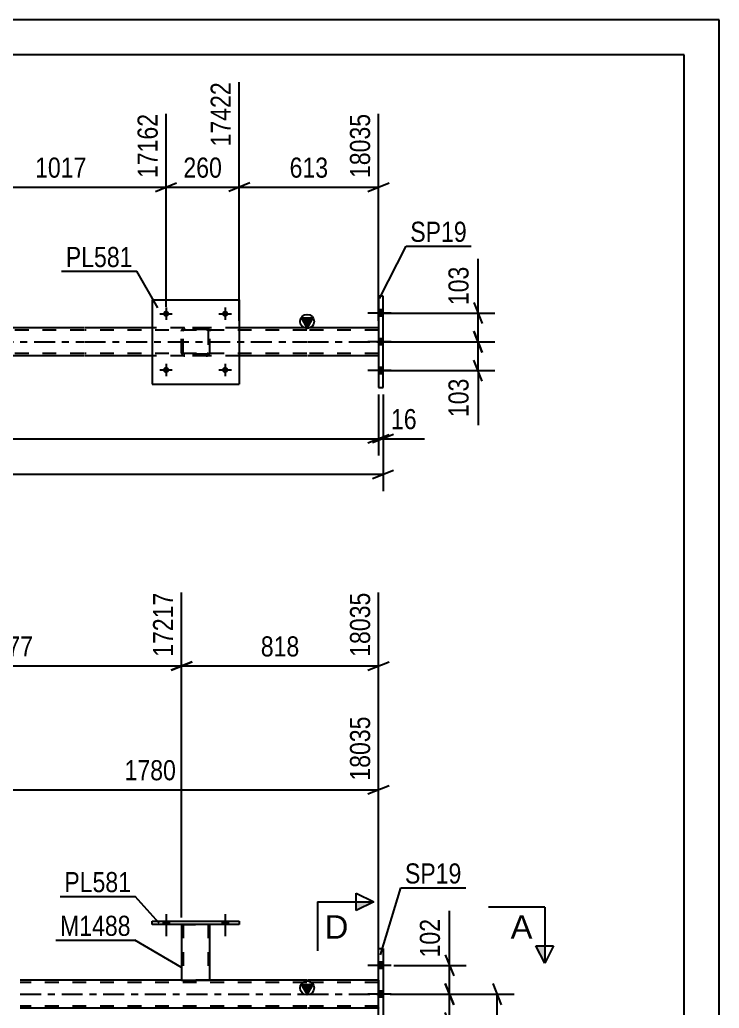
# Model space of a CAD drawing. Header units: millimetres. Extents: x 0 to 841, y 0 to 594.
# Drawn here: x 741.5 to 841, y 453.3 to 594 of the extents above; entities that cross this region are included whole.
import ezdxf

# ---------------------------------------------------------------- set-up
doc = ezdxf.new("R2010")
doc.units = ezdxf.units.MM
doc.linetypes.add('DXK_LINE_DOT2', pattern=[3.9198, 1.9599, -1.9599])
doc.linetypes.add('DXK_LINE_DOT3', pattern=[5.9187, 2.979, -0.9799, 0.9799, -0.9799])
doc.styles.add('Arial', font='ARIAL.TTF', dxfattribs={"height": 0.2})
doc.styles.add('Arial Narrow', font='ARIALN.TTF', dxfattribs={"height": 0.2})

# ---------------------------------------------------------------- blocks, each defined once
blk = doc.blocks.new('Unknown-814521846-1135')
at = {"color": 5, "linetype": 'Continuous'}
for p, q in [((841, 594), (0, 594)), ((841, 0), (841, 594)), ((836, 589), (5, 589)), ((836, 5), (836, 589))]:
    blk.add_line(p, q, dxfattribs=at)
blk = doc.blocks.new('Bolt-814521846-5102 - 5034')
at = {"linetype": 'Continuous'}
for points in [[(793.17, 551.83), (793.17, 552.71), (792.53, 552.71), (792.53, 551.83)], [(793.17, 551.83), (793.17, 552.71), (792.53, 552.71), (792.53, 551.83)], [(793.17, 551.83), (793.17, 552.71), (792.53, 552.71), (792.53, 551.83)], [(793.17, 547.73), (793.17, 548.61), (792.53, 548.61), (792.53, 547.73)], [(793.17, 547.73), (793.17, 548.61), (792.53, 548.61), (792.53, 547.73)], [(793.17, 543.63), (793.17, 544.51), (792.53, 544.51), (792.53, 543.63)], [(793.17, 543.63), (793.17, 544.51), (792.53, 544.51), (792.53, 543.63)], [(793.17, 543.63), (793.17, 544.51), (792.53, 544.51), (792.53, 543.63)]]:
    blk.add_hatch(color=1, dxfattribs=at).paths.add_polyline_path(points)
at = {"color": 1, "linetype": 'Continuous'}
for p, q in [((794.33, 552.27), (791.01, 552.27)), ((794.33, 552.27), (791.01, 552.27)), ((794.33, 552.27), (791.01, 552.27)), ((793.17, 552.71), (792.53, 552.71)), ((793.17, 552.71), (792.53, 552.71)), ((793.17, 552.71), (792.53, 552.71)), ((793.17, 551.83), (792.53, 551.83)), ((793.17, 551.83), (792.53, 551.83)), ((793.17, 551.83), (792.53, 551.83)), ((793.17, 548.61), (792.53, 548.61)), ((793.17, 548.61), (792.53, 548.61)), ((794.33, 548.17), (791.01, 548.17)), ((794.33, 548.17), (791.01, 548.17)), ((793.17, 547.73), (792.53, 547.73)), ((793.17, 547.73), (792.53, 547.73)), ((793.17, 544.51), (792.53, 544.51)), ((793.17, 544.51), (792.53, 544.51)), ((793.17, 544.51), (792.53, 544.51)), ((794.33, 544.07), (791.01, 544.07)), ((794.33, 544.07), (791.01, 544.07)), ((794.33, 544.07), (791.01, 544.07)), ((793.17, 543.63), (792.53, 543.63)), ((793.17, 543.63), (792.53, 543.63)), ((793.17, 543.63), (792.53, 543.63))]:
    blk.add_line(p, q, dxfattribs=at)
blk = doc.blocks.new('Part-814521846-5063 - 5034')
at = {"linetype": 'Continuous'}
blk.add_hatch(color=2, dxfattribs=at).paths.add_polyline_path([(782.37, 550.17), (781.57, 551.57), (783.17, 551.57)])
at = {"color": 2, "linetype": 'Continuous'}
for p, q in [((782.37, 550.17), (781.57, 551.57)), ((781.57, 551.57), (783.17, 551.57)), ((783.17, 551.57), (782.37, 550.17)), ((750.61, 550.17), (732.33, 550.17)), ((760.31, 550.17), (750.71, 550.17)), ((782.31, 550.17), (772.71, 550.17)), ((792.53, 550.17), (782.41, 550.17)), ((750.61, 546.17), (732.33, 546.17)), ((760.31, 546.17), (750.71, 546.17)), ((782.31, 546.17), (772.71, 546.17)), ((792.53, 546.17), (782.41, 546.17))]:
    blk.add_line(p, q, dxfattribs=at)
at = {"color": 7, "linetype": 'DXK_LINE_DOT2'}
for p, q in [((772.71, 550.17), (760.31, 550.17)), ((792.53, 550.17), (792.53, 546.17)), ((750.61, 549.85), (86.55, 549.85)), ((782.31, 549.85), (750.71, 549.85)), ((792.53, 549.85), (782.41, 549.85)), ((750.61, 546.49), (86.55, 546.49)), ((782.31, 546.49), (750.71, 546.49)), ((772.71, 546.17), (760.31, 546.17)), ((792.53, 546.49), (782.41, 546.49))]:
    blk.add_line(p, q, dxfattribs=at)
at = {"color": 7, "linetype": 'DXK_LINE_DOT3'}
for p, q in [((86.55, 548.17), (750.61, 548.17)), ((750.71, 548.17), (782.31, 548.17)), ((782.41, 548.17), (792.53, 548.17))]:
    blk.add_line(p, q, dxfattribs=at)
at = {"color": 2, "linetype": 'Continuous'}
blk.add_circle((782.37, 551.07), 1, dxfattribs=at)
blk = doc.blocks.new('Part-814521846-5155 - 5034')
at = {"color": 2, "linetype": 'Continuous'}
for p, q in [((793.17, 554.67), (792.53, 554.67)), ((792.53, 554.67), (792.53, 541.67)), ((793.17, 541.67), (793.17, 554.67)), ((792.53, 541.67), (793.17, 541.67))]:
    blk.add_line(p, q, dxfattribs=at)
blk = doc.blocks.new('Part-814521846-5243 - 5034')
at = {"color": 2, "linetype": 'Continuous'}
for p, q in [((760.31, 554.17), (760.31, 542.17)), ((760.31, 554.17), (772.71, 554.17)), ((772.71, 554.17), (772.71, 542.17)), ((760.31, 542.17), (772.71, 542.17))]:
    blk.add_line(p, q, dxfattribs=at)
blk = doc.blocks.new('Part-814521846-5244 - 5034')
at = {"color": 7, "linetype": 'DXK_LINE_DOT2'}
for p, q in [((764.81, 550.13), (764.99, 550.17)), ((764.99, 550.17), (764.81, 550.13)), ((768.03, 550.17), (764.99, 550.17)), ((768.03, 550.17), (768.22, 550.13)), ((768.22, 550.13), (768.03, 550.17)), ((764.51, 549.69), (764.55, 549.87)), ((764.55, 549.87), (764.51, 549.69)), ((764.51, 546.65), (764.51, 549.69)), ((764.75, 549.69), (764.77, 549.78)), ((764.75, 546.65), (764.75, 549.69)), ((764.77, 549.78), (764.82, 549.86)), ((764.82, 549.86), (764.9, 549.91)), ((764.9, 549.91), (764.99, 549.93)), ((768.03, 549.93), (764.99, 549.93)), ((768.03, 549.93), (768.12, 549.91)), ((768.12, 549.91), (768.2, 549.86)), ((768.2, 549.86), (768.25, 549.78)), ((768.25, 549.78), (768.27, 549.69)), ((768.27, 549.69), (768.27, 546.65)), ((768.48, 549.87), (768.51, 549.69)), ((768.51, 549.69), (768.48, 549.87)), ((768.51, 546.65), (768.51, 549.69)), ((764.55, 546.46), (764.51, 546.65)), ((764.51, 546.65), (764.55, 546.46)), ((764.77, 546.55), (764.75, 546.65)), ((764.82, 546.48), (764.77, 546.55)), ((764.99, 546.17), (764.81, 546.2)), ((764.81, 546.2), (764.99, 546.17)), ((764.9, 546.42), (764.82, 546.48)), ((764.99, 546.41), (764.9, 546.42)), ((768.03, 546.41), (764.99, 546.41)), ((768.03, 546.17), (764.99, 546.17)), ((768.12, 546.42), (768.03, 546.41)), ((768.22, 546.2), (768.03, 546.17)), ((768.03, 546.17), (768.22, 546.2)), ((768.2, 546.48), (768.12, 546.42)), ((768.25, 546.55), (768.2, 546.48)), ((768.27, 546.65), (768.25, 546.55)), ((768.51, 546.65), (768.48, 546.46)), ((768.48, 546.46), (768.51, 546.65))]:
    blk.add_line(p, q, dxfattribs=at)
at = {"color": 7, "linetype": 'DXK_LINE_DOT3'}
blk.add_line((766.51, 548.17), (766.51, 548.17), dxfattribs=at)
at = {"color": 7, "linetype": 'DXK_LINE_DOT2'}
for centre, start, end in [((764.99, 549.69), 112.5, 157.5), ((764.99, 549.69), 112.5, 157.5), ((768.03, 549.69), 22.5, 67.5), ((768.03, 549.69), 22.5, 67.5), ((764.99, 546.65), 202.5, 247.5), ((764.99, 546.65), 202.5, 247.5), ((768.03, 546.65), 292.5, 337.5), ((768.03, 546.65), 292.5, 337.5)]:
    blk.add_arc(centre, 0.48, start, end, dxfattribs=at)
blk = doc.blocks.new('Bolt-814521846-5264 - 5034')
at = {"linetype": 'Continuous'}
for points in [[(762.75, 552.17, -1), (761.87, 552.17, -1)], [(771.15, 552.17, -1), (770.27, 552.17, -1)]]:
    blk.add_hatch(color=1, dxfattribs=at).paths.add_polyline_path(points)
at = {"color": 1, "linetype": 'Continuous'}
for p, q in [((762.31, 553.05), (762.31, 551.29)), ((770.71, 553.05), (770.71, 551.29)), ((761.43, 552.17), (763.19, 552.17)), ((769.83, 552.17), (771.59, 552.17))]:
    blk.add_line(p, q, dxfattribs=at)
blk = doc.blocks.new('Bolt-814521846-5265 - 5034')
at = {"linetype": 'Continuous'}
for points in [[(762.75, 544.17, -1), (761.87, 544.17, -1)], [(771.15, 544.17, -1), (770.27, 544.17, -1)]]:
    blk.add_hatch(color=1, dxfattribs=at).paths.add_polyline_path(points)
at = {"color": 1, "linetype": 'Continuous'}
for p, q in [((762.31, 545.05), (762.31, 543.29)), ((770.71, 545.05), (770.71, 543.29)), ((761.43, 544.17), (763.19, 544.17)), ((769.83, 544.17), (771.59, 544.17))]:
    blk.add_line(p, q, dxfattribs=at)
blk = doc.blocks.new('Bolt-814521846-3303 - 3290')
at = {"linetype": 'Continuous'}
for points in [[(761.87, 465.25), (762.75, 465.25), (762.75, 465.73), (761.87, 465.73)], [(770.27, 465.25), (771.15, 465.25), (771.15, 465.73), (770.27, 465.73)]]:
    blk.add_hatch(color=1, dxfattribs=at).paths.add_polyline_path(points)
at = {"color": 1, "linetype": 'Continuous'}
for p, q in [((761.87, 465.73), (761.87, 465.25)), ((762.31, 466.73), (762.31, 463.61)), ((762.75, 465.73), (762.75, 465.25)), ((770.27, 465.73), (770.27, 465.25)), ((770.71, 466.73), (770.71, 463.61)), ((771.15, 465.73), (771.15, 465.25))]:
    blk.add_line(p, q, dxfattribs=at)
blk = doc.blocks.new('Bolt-814521846-3304 - 3290')
at = {"linetype": 'Continuous'}
for points in [[(761.87, 465.25), (762.75, 465.25), (762.75, 465.73), (761.87, 465.73)], [(770.27, 465.25), (771.15, 465.25), (771.15, 465.73), (770.27, 465.73)]]:
    blk.add_hatch(color=1, dxfattribs=at).paths.add_polyline_path(points)
at = {"color": 1, "linetype": 'Continuous'}
for p, q in [((761.87, 465.73), (761.87, 465.25)), ((762.31, 466.73), (762.31, 463.61)), ((762.75, 465.73), (762.75, 465.25)), ((770.27, 465.73), (770.27, 465.25)), ((770.71, 466.73), (770.71, 463.61)), ((771.15, 465.73), (771.15, 465.25))]:
    blk.add_line(p, q, dxfattribs=at)
blk = doc.blocks.new('Part-814521846-3410 - 3290')
at = {"color": 2, "linetype": 'Continuous'}
for p, q in [((760.31, 465.73), (772.71, 465.73)), ((760.31, 465.25), (760.31, 465.73)), ((772.71, 465.73), (772.71, 465.25)), ((772.71, 465.25), (760.31, 465.25))]:
    blk.add_line(p, q, dxfattribs=at)
blk = doc.blocks.new('Part-814521846-3415 - 3290')
at = {"color": 2, "linetype": 'Continuous'}
for p, q in [((764.51, 465.25), (764.51, 457.34)), ((768.51, 457.34), (768.51, 465.25)), ((764.51, 457.34), (768.51, 457.34))]:
    blk.add_line(p, q, dxfattribs=at)
at = {"color": 7, "linetype": 'DXK_LINE_DOT2'}
for p, q in [((764.51, 465.25), (768.51, 465.25)), ((764.51, 465.25), (764.51, 465.25)), ((764.51, 465.25), (764.51, 465.25)), ((764.75, 465.25), (764.75, 457.34)), ((768.27, 465.25), (768.27, 457.34)), ((768.51, 465.25), (768.51, 465.25)), ((768.51, 465.25), (768.51, 465.25)), ((768.22, 457.34), (768.25, 457.34)), ((768.22, 457.34), (768.25, 457.34)), ((768.25, 457.34), (768.27, 457.34)), ((768.25, 457.34), (768.27, 457.34))]:
    blk.add_line(p, q, dxfattribs=at)
blk = doc.blocks.new('Bolt-814521846-3599 - 3290')
at = {"linetype": 'Continuous'}
for points in [[(792.53, 459.88), (792.53, 459), (793.17, 459), (793.17, 459.88)], [(792.53, 459.88), (792.53, 459), (793.17, 459), (793.17, 459.88)], [(792.53, 459.88), (792.53, 459), (793.17, 459), (793.17, 459.88)], [(792.53, 455.78), (792.53, 454.9), (793.17, 454.9), (793.17, 455.78)], [(792.53, 455.78), (792.53, 454.9), (793.17, 454.9), (793.17, 455.78)], [(792.53, 451.68), (792.53, 450.8), (793.17, 450.8), (793.17, 451.68)], [(792.53, 451.68), (792.53, 450.8), (793.17, 450.8), (793.17, 451.68)], [(792.53, 451.68), (792.53, 450.8), (793.17, 450.8), (793.17, 451.68)]]:
    blk.add_hatch(color=1, dxfattribs=at).paths.add_polyline_path(points)
at = {"color": 1, "linetype": 'Continuous'}
for p, q in [((794.33, 459.44), (791.01, 459.44)), ((794.33, 459.44), (791.01, 459.44)), ((794.33, 459.44), (791.01, 459.44)), ((793.17, 459.88), (792.53, 459.88)), ((793.17, 459.88), (792.53, 459.88)), ((793.17, 459.88), (792.53, 459.88)), ((793.17, 459), (792.53, 459)), ((793.17, 459), (792.53, 459)), ((793.17, 459), (792.53, 459)), ((793.17, 455.78), (792.53, 455.78)), ((793.17, 455.78), (792.53, 455.78)), ((794.33, 455.34), (791.01, 455.34)), ((794.33, 455.34), (791.01, 455.34)), ((793.17, 454.9), (792.53, 454.9)), ((793.17, 454.9), (792.53, 454.9)), ((793.17, 451.68), (792.53, 451.68)), ((793.17, 451.68), (792.53, 451.68)), ((793.17, 451.68), (792.53, 451.68)), ((794.33, 451.24), (791.01, 451.24)), ((794.33, 451.24), (791.01, 451.24)), ((794.33, 451.24), (791.01, 451.24)), ((793.17, 450.8), (792.53, 450.8)), ((793.17, 450.8), (792.53, 450.8)), ((793.17, 450.8), (792.53, 450.8))]:
    blk.add_line(p, q, dxfattribs=at)
blk = doc.blocks.new('Part-814521846-3563 - 3290')
at = {"color": 2, "linetype": 'Continuous'}
for p, q in [((792.53, 448.84), (792.53, 461.84)), ((792.53, 461.84), (793.17, 461.84)), ((793.17, 461.84), (793.17, 448.84)), ((793.17, 448.84), (792.53, 448.84))]:
    blk.add_line(p, q, dxfattribs=at)
blk = doc.blocks.new('Part-814521846-3696 - 3290')
at = {"linetype": 'Continuous'}
blk.add_hatch(color=2, dxfattribs=at).paths.add_polyline_path([(782.37, 455.34), (781.57, 456.74), (783.17, 456.74)])
at = {"color": 2, "linetype": 'Continuous'}
for p, q in [((764.51, 457.34), (741.54, 457.34)), ((782.31, 457.34), (768.51, 457.34)), ((792.53, 457.34), (782.41, 457.34)), ((782.37, 455.34), (781.57, 456.74)), ((781.57, 456.74), (783.17, 456.74)), ((783.17, 456.74), (782.37, 455.34)), ((782.31, 453.34), (741.54, 453.34)), ((792.53, 453.34), (782.41, 453.34))]:
    blk.add_line(p, q, dxfattribs=at)
at = {"color": 7, "linetype": 'DXK_LINE_DOT2'}
for p, q in [((768.51, 457.34), (764.51, 457.34)), ((792.53, 457.34), (792.53, 453.34)), ((782.31, 457.02), (741.54, 457.02)), ((792.53, 457.02), (782.41, 457.02)), ((782.31, 453.66), (741.54, 453.66)), ((792.53, 453.66), (782.41, 453.66))]:
    blk.add_line(p, q, dxfattribs=at)
at = {"color": 7, "linetype": 'DXK_LINE_DOT3'}
for p, q in [((741.54, 455.34), (782.31, 455.34)), ((782.41, 455.34), (792.53, 455.34))]:
    blk.add_line(p, q, dxfattribs=at)
at = {"color": 2, "linetype": 'Continuous'}
blk.add_circle((782.37, 456.24), 1, dxfattribs=at)
blk = doc.blocks.new('StraightDimension-814521846-5319 - 5034')
at = {"color": 7, "linetype": 'Continuous'}
for p, q in [((806.09, 549.67), (807.29, 546.67)), ((792.77, 548.17), (809.09, 548.17)), ((806.69, 544.07), (806.69, 548.17)), ((807.29, 542.57), (806.09, 545.57)), ((792.77, 544.07), (809.09, 544.07)), ((806.69, 544.07), (806.69, 536.33)), ((806.69, 544.07), (806.69, 536.33))]:
    blk.add_line(p, q, dxfattribs=at)
at = {"color": 0}
blk.add_wipeout([(805.94, 543.54), (801.74, 543.54), (801.74, 536.86), (805.94, 536.86)], dxfattribs=at)
at = {"color": 3, "style": 'Arial Narrow'}
blk.add_text('103', height=2.863, rotation=90.0002, dxfattribs=at).set_placement((805.34, 537.46))
blk = doc.blocks.new('StraightDimension-814521846-5329 - 5034')
at = {"color": 7, "linetype": 'Continuous'}
for p, q in [((806.69, 552.27), (806.69, 560)), ((806.69, 552.27), (806.69, 560)), ((806.09, 553.77), (807.29, 550.77)), ((792.77, 552.27), (809.09, 552.27)), ((806.69, 548.17), (806.69, 552.27)), ((807.29, 546.67), (806.09, 549.67)), ((792.77, 548.17), (809.09, 548.17))]:
    blk.add_line(p, q, dxfattribs=at)
at = {"color": 0}
blk.add_wipeout([(805.94, 559.48), (801.74, 559.48), (801.74, 552.79), (805.94, 552.79)], dxfattribs=at)
at = {"color": 3, "style": 'Arial Narrow'}
blk.add_text('103', height=2.863, rotation=90.0002, dxfattribs=at).set_placement((805.34, 553.39))
blk = doc.blocks.new('StraightDimension-814521846-5918 - 5034')
at = {"color": 7, "linetype": 'Continuous'}
for p, q in [((793.17, 540.67), (793.17, 526.92)), ((85.91, 529.32), (793.17, 529.32)), ((791.67, 528.72), (794.67, 529.92))]:
    blk.add_line(p, q, dxfattribs=at)
blk = doc.blocks.new('StraightDimension-814521846-8732 - 5034')
at = {"color": 7, "linetype": 'Continuous'}
for p, q in [((792.53, 540.67), (792.53, 531.99)), ((793.17, 540.67), (793.17, 531.99)), ((791.03, 533.79), (794.03, 534.99)), ((794.67, 534.99), (791.67, 533.79)), ((792.53, 534.39), (793.17, 534.39)), ((793.17, 534.39), (799.08, 534.39)), ((793.17, 534.39), (799.08, 534.39))]:
    blk.add_line(p, q, dxfattribs=at)
at = {"color": 0}
blk.add_wipeout([(798.55, 535.14), (798.55, 539.34), (793.7, 539.34), (793.7, 535.14)], dxfattribs=at)
at = {"color": 3, "style": 'Arial Narrow'}
blk.add_text('16', height=2.863, dxfattribs=at).set_placement((794.3, 535.74))
blk = doc.blocks.new('StraightDimension-814521846-8733 - 5034')
at = {"color": 7, "linetype": 'Continuous'}
for p, q in [((792.53, 540.67), (792.53, 531.99)), ((791.03, 533.79), (794.03, 534.99)), ((86.55, 534.39), (792.53, 534.39))]:
    blk.add_line(p, q, dxfattribs=at)
blk = doc.blocks.new('StraightDimension-814521846-15696 - 5034')
at = {"color": 7, "linetype": 'Continuous'}
for p, q in [((772.71, 551.17), (772.71, 585.12)), ((792.53, 551.17), (792.53, 580.62)), ((774.21, 570.78), (771.21, 569.58)), ((772.71, 570.18), (792.53, 570.18)), ((791.03, 569.58), (794.03, 570.78))]:
    blk.add_line(p, q, dxfattribs=at)
at = {"color": 0}
blk.add_wipeout([(785.96, 570.93), (785.96, 575.13), (779.28, 575.13), (779.28, 570.93)], dxfattribs=at)
at = {"color": 3, "style": 'Arial Narrow'}
blk.add_text('613', height=2.863, dxfattribs=at).set_placement((779.88, 571.53))
at = {"color": 0, "linetype": 'Continuous'}
blk.add_wipeout([(791.93, 581.22), (787.73, 581.22), (787.73, 570.88), (791.93, 570.88)], dxfattribs=at)
at = {"color": 3, "linetype": 'Continuous', "style": 'Arial Narrow'}
blk.add_text('18035', height=2.863, rotation=90.0002, dxfattribs=at).set_placement((791.33, 571.48))
blk = doc.blocks.new('StraightDimension-814521846-15697 - 5034')
at = {"color": 7, "linetype": 'Continuous'}
for p, q in [((772.71, 551.17), (772.71, 585.12)), ((762.31, 553.17), (762.31, 580.62)), ((760.81, 569.58), (763.81, 570.78)), ((762.31, 570.18), (772.71, 570.18)), ((774.21, 570.78), (771.21, 569.58))]:
    blk.add_line(p, q, dxfattribs=at)
at = {"color": 0}
blk.add_wipeout([(770.85, 570.93), (770.85, 575.13), (764.17, 575.13), (764.17, 570.93)], dxfattribs=at)
at = {"color": 3, "style": 'Arial Narrow'}
blk.add_text('260', height=2.863, dxfattribs=at).set_placement((764.77, 571.53))
at = {"color": 0, "linetype": 'Continuous'}
blk.add_wipeout([(772.11, 585.72), (767.91, 585.72), (767.91, 575.38), (772.11, 575.38)], dxfattribs=at)
at = {"color": 3, "linetype": 'Continuous', "style": 'Arial Narrow'}
blk.add_text('17422', height=2.863, rotation=90.0002, dxfattribs=at).set_placement((771.51, 575.98))
blk = doc.blocks.new('StraightDimension-814521846-15698 - 5034')
at = {"color": 7, "linetype": 'Continuous'}
for p, q in [((732.33, 551.17), (732.33, 585.12)), ((762.31, 553.17), (762.31, 580.62)), ((733.83, 570.78), (730.83, 569.58)), ((732.33, 570.18), (762.31, 570.18)), ((760.81, 569.58), (763.81, 570.78))]:
    blk.add_line(p, q, dxfattribs=at)
at = {"color": 0}
blk.add_wipeout([(751.58, 570.93), (751.58, 575.13), (743.07, 575.13), (743.07, 570.93)], dxfattribs=at)
at = {"color": 3, "style": 'Arial Narrow'}
blk.add_text('1017', height=2.863, dxfattribs=at).set_placement((743.67, 571.53))
at = {"color": 0, "linetype": 'Continuous'}
blk.add_wipeout([(761.71, 581.22), (757.51, 581.22), (757.51, 570.88), (761.71, 570.88)], dxfattribs=at)
at = {"color": 3, "linetype": 'Continuous', "style": 'Arial Narrow'}
blk.add_text('17162', height=2.863, rotation=90.0002, dxfattribs=at).set_placement((761.11, 571.48))
blk = doc.blocks.new('StraightDimension-814521846-12860 - 3290')
at = {"color": 7, "linetype": 'Continuous'}
for p, q in [((802.62, 459.44), (802.62, 467.18)), ((802.62, 459.44), (802.62, 467.18)), ((802.02, 460.94), (803.22, 457.94)), ((794.69, 459.44), (805.02, 459.44)), ((802.62, 455.34), (802.62, 459.44)), ((803.22, 453.84), (802.02, 456.84)), ((794.69, 455.34), (805.02, 455.34))]:
    blk.add_line(p, q, dxfattribs=at)
at = {"color": 0}
blk.add_wipeout([(801.87, 466.65), (797.67, 466.65), (797.67, 459.97), (801.87, 459.97)], dxfattribs=at)
at = {"color": 3, "style": 'Arial Narrow'}
blk.add_text('102', height=2.863, rotation=90.0002, dxfattribs=at).set_placement((801.27, 460.57))
blk = doc.blocks.new('StraightDimension-814521846-13233 - 3290')
at = {"color": 7, "linetype": 'Continuous'}
for p, q in [((764.51, 466.25), (764.51, 512.49)), ((792.53, 458.34), (792.53, 512.49)), ((766.01, 502.65), (763.01, 501.45)), ((791.03, 501.45), (794.03, 502.65)), ((764.51, 502.05), (792.53, 502.05))]:
    blk.add_line(p, q, dxfattribs=at)
at = {"color": 0}
blk.add_wipeout([(781.86, 502.8), (781.86, 507), (775.18, 507), (775.18, 502.8)], dxfattribs=at)
at = {"color": 3, "style": 'Arial Narrow'}
blk.add_text('818', height=2.863, dxfattribs=at).set_placement((775.78, 503.4))
at = {"color": 0, "linetype": 'Continuous'}
blk.add_wipeout([(791.93, 513.09), (787.73, 513.09), (787.73, 502.75), (791.93, 502.75)], dxfattribs=at)
at = {"color": 3, "linetype": 'Continuous', "style": 'Arial Narrow'}
blk.add_text('18035', height=2.863, rotation=90.0002, dxfattribs=at).set_placement((791.33, 503.35))
blk = doc.blocks.new('StraightDimension-814521846-4287 - 3290')
at = {"color": 7, "linetype": 'Continuous'}
for p, q in [((810.02, 453.84), (808.82, 456.84)), ((794.17, 455.34), (811.82, 455.34)), ((809.42, 329.48), (809.42, 455.34)), ((808.82, 330.98), (810.02, 327.98)), ((753.3, 329.48), (811.82, 329.48))]:
    blk.add_line(p, q, dxfattribs=at)
at = {"color": 0}
blk.add_wipeout([(808.67, 396.67), (804.47, 396.67), (804.47, 388.16), (808.67, 388.16)], dxfattribs=at)
at = {"color": 3, "style": 'Arial Narrow'}
blk.add_text('3147', height=2.863, rotation=90.0002, dxfattribs=at).set_placement((808.07, 388.76))
blk = doc.blocks.new('StraightDimension-814521846-4656 - 3290')
at = {"color": 7, "linetype": 'Continuous'}
for p, q in [((727.58, 454.34), (727.58, 494.87)), ((792.53, 458.34), (792.53, 494.87)), ((729.08, 485.03), (726.08, 483.83)), ((727.58, 484.43), (792.53, 484.43)), ((791.03, 483.83), (794.03, 485.03))]:
    blk.add_line(p, q, dxfattribs=at)
at = {"color": 0}
blk.add_wipeout([(764.31, 485.18), (764.31, 489.38), (755.8, 489.38), (755.8, 485.18)], dxfattribs=at)
at = {"color": 3, "style": 'Arial Narrow'}
blk.add_text('1780', height=2.863, dxfattribs=at).set_placement((756.4, 485.78))
at = {"color": 0, "linetype": 'Continuous'}
blk.add_wipeout([(791.93, 495.47), (787.73, 495.47), (787.73, 485.13), (791.93, 485.13)], dxfattribs=at)
at = {"color": 3, "linetype": 'Continuous', "style": 'Arial Narrow'}
blk.add_text('18035', height=2.863, rotation=90.0002, dxfattribs=at).set_placement((791.33, 485.73))
blk = doc.blocks.new('StraightDimension-814521846-12861 - 3290')
at = {"color": 7, "linetype": 'Continuous'}
for p, q in [((802.02, 456.84), (803.22, 453.84)), ((794.69, 455.34), (805.02, 455.34)), ((802.62, 451.24), (802.62, 455.34)), ((803.22, 449.74), (802.02, 452.74)), ((794.87, 451.24), (805.02, 451.24)), ((802.62, 451.24), (802.62, 443.51)), ((802.62, 451.24), (802.62, 443.51))]:
    blk.add_line(p, q, dxfattribs=at)
at = {"color": 0}
blk.add_wipeout([(801.87, 450.72), (797.67, 450.72), (797.67, 444.03), (801.87, 444.03)], dxfattribs=at)
at = {"color": 3, "style": 'Arial Narrow'}
blk.add_text('103', height=2.863, rotation=90.0002, dxfattribs=at).set_placement((801.27, 444.63))
blk = doc.blocks.new('StraightDimension-814521846-13234 - 3290')
at = {"color": 7, "linetype": 'Continuous'}
for p, q in [((714.96, 466.25), (714.96, 512.49)), ((764.51, 466.25), (764.51, 512.49)), ((716.46, 502.65), (713.46, 501.45)), ((763.01, 501.45), (766.01, 502.65)), ((714.96, 502.05), (764.51, 502.05))]:
    blk.add_line(p, q, dxfattribs=at)
at = {"color": 0}
blk.add_wipeout([(743.99, 502.8), (743.99, 507), (735.48, 507), (735.48, 502.8)], dxfattribs=at)
at = {"color": 3, "style": 'Arial Narrow'}
blk.add_text('1277', height=2.863, dxfattribs=at).set_placement((736.08, 503.4))
at = {"color": 0, "linetype": 'Continuous'}
blk.add_wipeout([(763.91, 513.09), (759.71, 513.09), (759.71, 502.75), (763.91, 502.75)], dxfattribs=at)
at = {"color": 3, "linetype": 'Continuous', "style": 'Arial Narrow'}
blk.add_text('17217', height=2.863, rotation=90.0002, dxfattribs=at).set_placement((763.31, 503.35))
blk = doc.blocks.new('Mark-814521846-5151 - 5034')
at = {"color": 0}
blk.add_wipeout([(805.09, 562.4), (805.09, 565.4), (797.05, 565.4), (797.05, 562.4)], dxfattribs=at)
blk.add_wipeout([(805.09, 562.4), (805.09, 565.4), (797.05, 565.4), (797.05, 562.4)], dxfattribs=at)
at = {"color": 30, "linetype": 'Continuous'}
for p, q in [((792.68, 554.33), (796.45, 561.8)), ((796.45, 561.8), (805.69, 561.8))]:
    blk.add_line(p, q, dxfattribs=at)
at = {"color": 3, "style": 'Arial Narrow'}
blk.add_text('SP19', height=2.863, dxfattribs=at).set_placement((797.05, 562.4))
blk = doc.blocks.new('Mark-814521846-5239 - 5034')
at = {"color": 0}
blk.add_wipeout([(757.54, 558.81), (757.54, 561.81), (748.04, 561.81), (748.04, 558.81)], dxfattribs=at)
blk.add_wipeout([(757.54, 558.81), (757.54, 561.81), (748.04, 561.81), (748.04, 558.81)], dxfattribs=at)
at = {"color": 30, "linetype": 'Continuous'}
for p in [(747.44, 558.21), (761.14, 553.02)]:
    blk.add_line(p, (758.14, 558.21), dxfattribs=at)
at = {"color": 3, "style": 'Arial Narrow'}
blk.add_text('PL581', height=2.863, dxfattribs=at).set_placement((748.04, 558.81))
blk = doc.blocks.new('Mark-814521846-3406 - 3290')
at = {"color": 0}
blk.add_wipeout([(757.33, 469.86), (757.33, 472.86), (747.83, 472.86), (747.83, 469.86)], dxfattribs=at)
blk.add_wipeout([(757.33, 469.86), (757.33, 472.86), (747.83, 472.86), (747.83, 469.86)], dxfattribs=at)
at = {"color": 30, "linetype": 'Continuous'}
for p in [(747.23, 469.26), (761.3, 465.44)]:
    blk.add_line(p, (757.93, 469.26), dxfattribs=at)
at = {"color": 3, "style": 'Arial Narrow'}
blk.add_text('PL581', height=2.863, dxfattribs=at).set_placement((747.83, 469.86))
blk = doc.blocks.new('Mark-814521846-3411 - 3290')
at = {"color": 0}
blk.add_wipeout([(757.27, 463.64), (757.27, 466.64), (747.22, 466.64), (747.22, 463.64)], dxfattribs=at)
blk.add_wipeout([(757.27, 463.64), (757.27, 466.64), (747.22, 466.64), (747.22, 463.64)], dxfattribs=at)
at = {"color": 30, "linetype": 'Continuous'}
for p in [(746.62, 463.04), (764.51, 459.14)]:
    blk.add_line(p, (757.87, 463.04), dxfattribs=at)
at = {"color": 3, "style": 'Arial Narrow'}
blk.add_text('M1488', height=2.863, dxfattribs=at).set_placement((747.22, 463.64))
blk = doc.blocks.new('Mark-814521846-3559 - 3290')
at = {"color": 0}
blk.add_wipeout([(804.33, 471.09), (804.33, 474.09), (796.29, 474.09), (796.29, 471.09)], dxfattribs=at)
blk.add_wipeout([(804.33, 471.09), (804.33, 474.09), (796.29, 474.09), (796.29, 471.09)], dxfattribs=at)
at = {"color": 30, "linetype": 'Continuous'}
for p, q in [((792.79, 460.94), (795.69, 470.49)), ((795.69, 470.49), (804.93, 470.49))]:
    blk.add_line(p, q, dxfattribs=at)
at = {"color": 3, "style": 'Arial Narrow'}
blk.add_text('SP19', height=2.863, dxfattribs=at).set_placement((796.29, 471.09))
blk = doc.blocks.new('SectionMark-814521846-4949 - 3290')
at = {"linetype": 'Continuous'}
blk.add_hatch(color=6, dxfattribs=at).paths.add_polyline_path([(814.93, 462.24), (816.18, 462.24), (816.18, 459.74)])
at = {"color": 6, "linetype": 'Continuous'}
for p, q in [((816.18, 467.74), (808.18, 467.74)), ((816.18, 467.74), (816.18, 459.74)), ((814.93, 462.24), (817.43, 462.24)), ((816.18, 459.74), (814.93, 462.24)), ((817.43, 462.24), (816.18, 459.74))]:
    blk.add_line(p, q, dxfattribs=at)
at = {"color": 0, "linetype": 'Continuous'}
blk.add_wipeout([(814.43, 463.24), (814.43, 466.74), (811.32, 466.74), (811.32, 463.24)], dxfattribs=at)
at = {"color": 3, "linetype": 'Continuous', "style": 'Arial'}
blk.add_text('A', height=3.34, dxfattribs=at).set_placement((811.32, 463.24))
blk = doc.blocks.new('SectionMark-814521846-4959 - 3290')
at = {"linetype": 'Continuous'}
for points in [[(789.37, 467.24), (789.37, 468.49), (791.87, 468.49)], [(789.37, 444.04), (789.37, 445.29), (791.87, 444.04)]]:
    blk.add_hatch(color=6, dxfattribs=at).paths.add_polyline_path(points)
at = {"color": 6, "linetype": 'Continuous'}
for p, q in [((783.87, 468.49), (783.87, 461.49)), ((783.87, 468.49), (791.87, 468.49)), ((789.37, 467.24), (789.37, 469.74)), ((789.37, 469.74), (791.87, 468.49)), ((791.87, 468.49), (789.37, 467.24)), ((783.87, 444.04), (783.87, 451.04)), ((791.87, 444.04), (789.37, 445.29)), ((789.37, 445.29), (789.37, 442.79)), ((783.87, 444.04), (791.87, 444.04)), ((791.87, 444.04), (789.37, 442.79))]:
    blk.add_line(p, q, dxfattribs=at)
at = {"color": 0, "linetype": 'Continuous'}
for points in [[(788.24, 463.24), (788.24, 466.74), (784.87, 466.74), (784.87, 463.24)], [(788.24, 445.79), (788.24, 449.29), (784.87, 449.29), (784.87, 445.79)]]:
    blk.add_wipeout(points, dxfattribs=at)
at = {"color": 3, "linetype": 'Continuous', "style": 'Arial'}
for p in [(784.87, 463.24), (784.87, 445.79)]:
    blk.add_text('D', height=3.34, dxfattribs=at).set_placement(p)

msp = doc.modelspace()

# ---------------------------------------------------------------- block references
for name in ['Unknown-814521846-1135', 'Part-814521846-5155 - 5034', 'Part-814521846-5243 - 5034', 'Bolt-814521846-5264 - 5034', 'Part-814521846-5063 - 5034', 'Bolt-814521846-5102 - 5034', 'Part-814521846-5244 - 5034', 'Bolt-814521846-5265 - 5034', 'Part-814521846-3410 - 3290', 'Bolt-814521846-3303 - 3290', 'Bolt-814521846-3304 - 3290', 'Part-814521846-3415 - 3290', 'Part-814521846-3563 - 3290', 'Bolt-814521846-3599 - 3290', 'Part-814521846-3696 - 3290']:
    msp.add_blockref(name, (0, 0))

# ---------------------------------------------------------------- next in the draw order: block references
for name in ['StraightDimension-814521846-5319 - 5034', 'StraightDimension-814521846-12860 - 3290']:
    msp.add_blockref(name, (0, 0))

# ---------------------------------------------------------------- next in the draw order: block references
for name in ['StraightDimension-814521846-5329 - 5034', 'StraightDimension-814521846-5918 - 5034', 'StraightDimension-814521846-13233 - 3290', 'StraightDimension-814521846-4287 - 3290']:
    msp.add_blockref(name, (0, 0))

# ---------------------------------------------------------------- next in the draw order: block references
for name in ['StraightDimension-814521846-15696 - 5034', 'StraightDimension-814521846-8732 - 5034', 'StraightDimension-814521846-4656 - 3290']:
    msp.add_blockref(name, (0, 0))

# ---------------------------------------------------------------- next in the draw order: block references
for name in ['StraightDimension-814521846-15697 - 5034', 'Mark-814521846-5151 - 5034', 'StraightDimension-814521846-8733 - 5034', 'StraightDimension-814521846-13234 - 3290', 'Mark-814521846-3559 - 3290', 'StraightDimension-814521846-12861 - 3290']:
    msp.add_blockref(name, (0, 0))

# ---------------------------------------------------------------- next in the draw order: block references
for name in ['StraightDimension-814521846-15698 - 5034', 'Mark-814521846-3406 - 3290']:
    msp.add_blockref(name, (0, 0))

# ---------------------------------------------------------------- next in the draw order: block references
for name in ['Mark-814521846-5239 - 5034', 'Mark-814521846-3411 - 3290']:
    msp.add_blockref(name, (0, 0))

# ---------------------------------------------------------------- next in the draw order: block references
msp.add_blockref('SectionMark-814521846-4949 - 3290', (0, 0))

# ---------------------------------------------------------------- next in the draw order: block references
msp.add_blockref('SectionMark-814521846-4959 - 3290', (0, 0))

doc.saveas('drawing.dxf')
